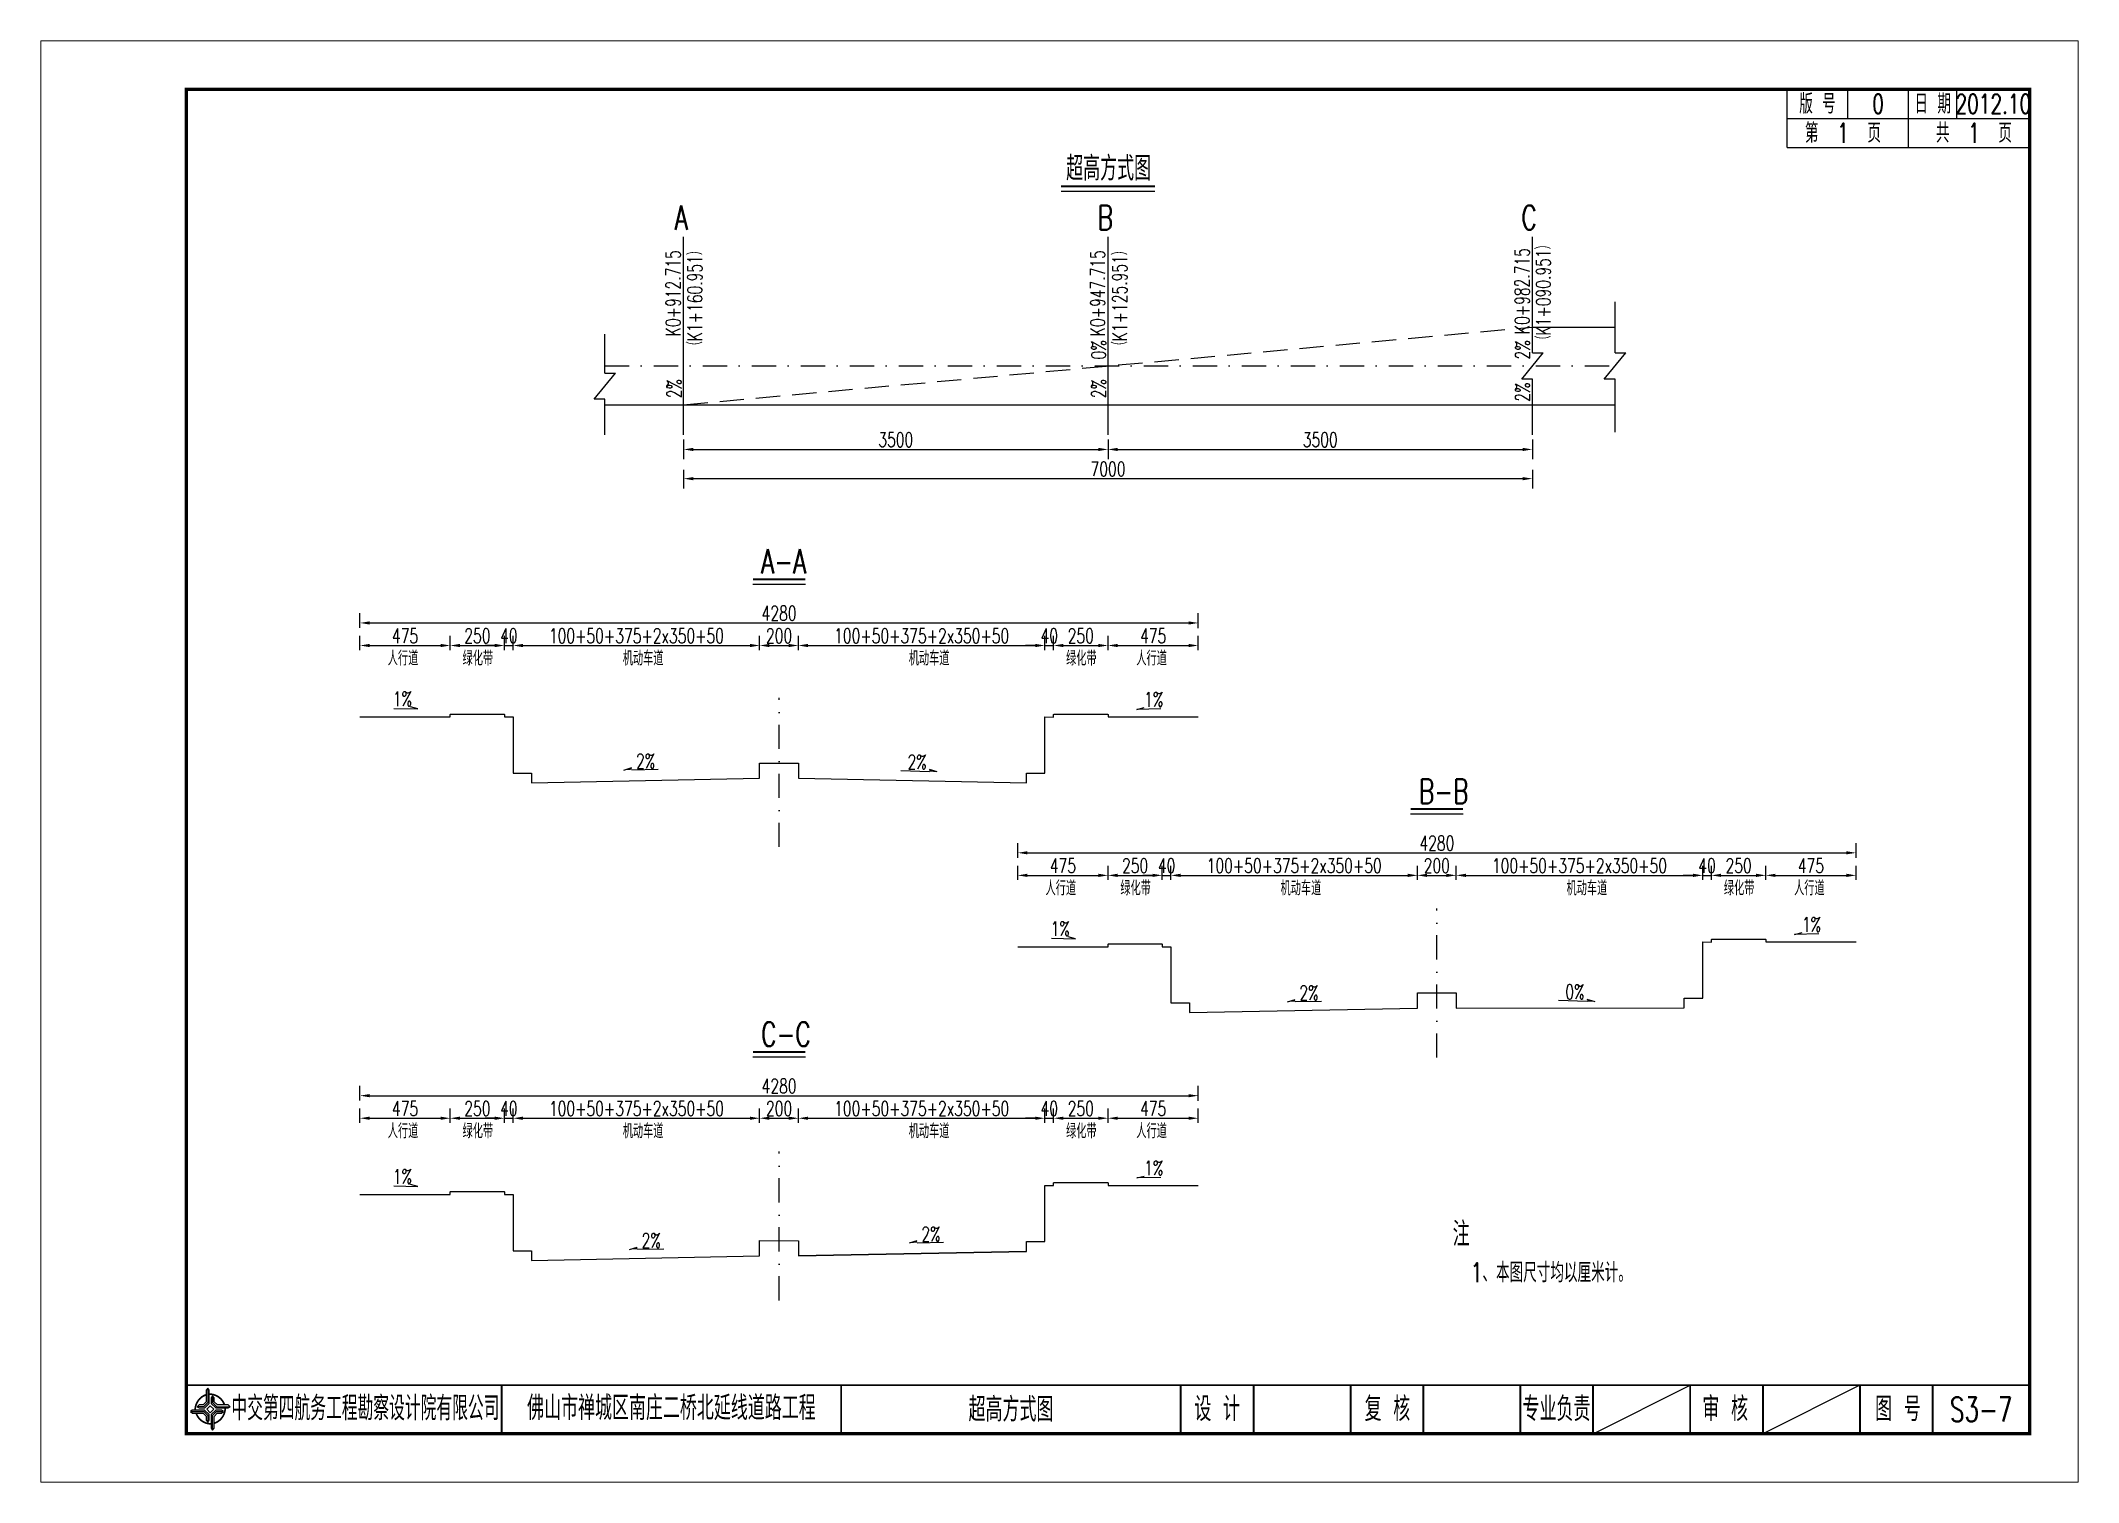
# Model space of a CAD drawing. Extents: x 112 to 532, y -693 to -396.
import ezdxf
from ezdxf.enums import TextEntityAlignment as Align

# ---------------------------------------------------------------- set-up
doc = ezdxf.new("R2010")
doc.units = 0
doc.header["$LTSCALE"] = 5
doc.header["$PDMODE"] = 32
doc.header["$PDSIZE"] = 0.3
doc.linetypes.add('DASHDOT', pattern=[1, 0.5, -0.25, 0, -0.25])
doc.linetypes.add('HIDDEN', pattern=[0.375, 0.25, -0.125])
doc.layers.get('0').update_dxf_attribs({"linetype": 'CONTINUOUS'})
doc.layers.get('Defpoints').update_dxf_attribs({"linetype": 'CONTINUOUS'})
for name, color, linetype in [('9', 7, 'CONTINUOUS'), ('YOLLOW', 2, 'CONTINUOUS'), ('中心线', 1, 'DASHDOT'), ('图框', 7, 'CONTINUOUS'), ('尺寸标注', 4, 'CONTINUOUS'), ('文字', 7, 'CONTINUOUS'), ('结构', 3, 'CONTINUOUS'), ('钢筋', 1, 'CONTINUOUS')]:
    doc.layers.add(name, color=color, linetype=linetype)
doc.layers.add('标注', color=4, linetype='CONTINUOUS', lineweight=15)
doc.styles.get("Standard").update_dxf_attribs({"font": 'simplex1.shx', "width": 0.7, "bigfont": 'hztxt.shx'})
doc.dimstyles.new('比例1：250', dxfattribs={"dimtxt": 3, "dimasz": 2, "dimexe": 2, "dimexo": 1, "dimgap": 0.5, "dimtad": 1, "dimlfac": 25, "dimzin": 13, "dimdsep": 46, "dimtxsty": 'Standard', "dimcen": -0.09, "dimclrd": 256, "dimclre": 256, "dimclrt": 7, "dimaunit": 1, "dimadec": 0, "dimazin": 0, "dimtfac": 0.0005, "dimtix": 1, "dimtmove": 2, "dimatfit": 3, "dimfxl": 0, "dimtolj": 1, "dimtzin": 13, "dimarcsym": 0})
doc.dimstyles.new('比例1：40', dxfattribs={"dimtxt": 3, "dimasz": 2, "dimexe": 2, "dimexo": 1, "dimgap": 0.5, "dimtad": 1, "dimlfac": 4, "dimzin": 12, "dimdsep": 46, "dimtxsty": 'Standard', "dimcen": -0.09, "dimclrd": 256, "dimclre": 256, "dimclrt": 7, "dimaunit": 1, "dimadec": 0, "dimazin": 3, "dimtfac": 0.0005, "dimtix": 1, "dimtmove": 2, "dimatfit": 0, "dimfxl": 0, "dimtolj": 1, "dimtzin": 13, "dimarcsym": 0})

# ---------------------------------------------------------------- blocks, each defined once
blk = doc.blocks.new('series')
at = {"width": 0.75}
for tag, height, p in [('页码', 4, (-35, -19)), ('图名', 5, (-220, -282)), ('图号', 5, (-20, -282))]:
    blk.add_attdef(tag, text='', height=height, dxfattribs=at).set_placement(p, align=Align.MIDDLE_CENTER)
blk = doc.blocks.new('tb')
at = {"lineweight": -3}
h = blk.add_hatch(color=256, dxfattribs=at)
h.paths.add_polyline_path([(-1.23, -0.13), (-3.78, -0.14), (-4.14, -0.41), (-1.4, -0.44), (-0.56, -1.24), (-0.54, -2.62), (-0.27, -2.2), (-0.26, -1.06)])
h.paths.add_polyline_path([(0.13, -1.08), (0.14, -3.86), (0.41, -4.26), (0.44, -1.24), (1.25, -0.43), (2.66, -0.43), (2.26, -0.16), (1.07, -0.15)])
h.paths.add_polyline_path([(1.08, 0.3), (3.62, 0.3), (4.02, 0.56), (1.25, 0.57), (0.43, 1.39), (0.43, 2.8), (0.16, 2.41), (0.15, 1.24)])
h.paths.add_polyline_path([(-0.28, 1.21), (-0.28, 3.99), (-0.56, 4.39), (-0.57, 1.41), (-1.38, 0.6), (-2.74, 0.56), (-2.33, 0.3), (-1.2, 0.29)])
for p, q in [((-0.56, 4.39), (-0.57, 1.41)), ((-1.38, 0.6), (-2.74, 0.56)), ((-0.57, 1.41), (-1.38, 0.6)), ((0.43, 2.8), (0.43, 1.39)), ((0.43, 1.39), (1.25, 0.57)), ((1.25, 0.57), (4.02, 0.56)), ((-4.14, -0.41), (-1.4, -0.44)), ((-1.4, -0.44), (-0.56, -1.24)), ((-0.56, -1.24), (-0.54, -2.62)), ((0.41, -4.26), (0.44, -1.24)), ((0.44, -1.24), (1.25, -0.43)), ((1.25, -0.43), (2.66, -0.43))]:
    blk.add_line(p, q, dxfattribs=at)
at = {"lineweight": -3, "flags": 128}
for points in [[(-0.9, 3.99), (-0.9, 1.58), (-1.53, 0.91), (-2.34, 0.91), (-2.74, 0.56), (-2.33, 0.3), (-1.2, 0.29), (-0.28, 1.21), (-0.28, 3.99), (-0.56, 4.39)], [(-0.04, 0.77), (0.68, 0.04), (-0.04, -0.69), (-0.77, 0.05)], [(3.62, 0.92), (1.43, 0.92), (0.77, 1.54), (0.77, 2.38), (0.43, 2.8), (0.16, 2.41), (0.15, 1.24), (1.08, 0.3), (3.62, 0.3), (4.02, 0.56)], [(-3.73, -0.76), (-1.54, -0.76), (-0.89, -1.39), (-0.89, -2.21), (-0.54, -2.62), (-0.27, -2.2), (-0.26, -1.06), (-1.23, -0.13), (-3.78, -0.14), (-4.14, -0.41)], [(0.75, -3.85), (0.75, -1.43), (1.4, -0.78), (2.26, -0.78), (2.66, -0.43), (2.26, -0.16), (1.07, -0.15), (0.13, -1.08), (0.14, -3.86), (0.41, -4.26)]]:
    blk.add_lwpolyline(points, close=True, dxfattribs=at)
at = {"lineweight": -3, "const_width": 0.35, "flags": 128}
for points in [[(-0.9, 3.02, 0.324167), (-3.16, -0.14)], [(2.88, 0.92, 0.324403), (-0.24, 3.15)], [(0.75, -2.86, 0.325418), (3.02, 0.26)], [(-2.98, -0.76, 0.322976), (0.14, -2.98)]]:
    blk.add_lwpolyline(points, format="xyb", dxfattribs=at)
blk = doc.blocks.new('*D5')
at = {"layer": 'Defpoints', "color": 0}
for p in [(196.21, -520.43), (177.6, -522.38), (196.21, -522.38)]:
    blk.add_point(p, dxfattribs=at)
at = {"layer": '尺寸标注', "lineweight": -2}
for p, q in [((177.6, -521.38), (177.6, -518.43)), ((179.6, -520.43), (194.21, -520.43)), ((196.21, -521.38), (196.21, -518.43))]:
    blk.add_line(p, q, dxfattribs=at)
at = {"layer": '尺寸标注'}
for points in [[(179.6, -520.09), (179.6, -520.76), (177.6, -520.43)], [(194.21, -520.09), (194.21, -520.76), (196.21, -520.43)]]:
    blk.add_solid(points, dxfattribs=at)
at = {"layer": '尺寸标注', "color": 7, "insert": (186.9, -518.43), "char_height": 3, "attachment_point": 5}
blk.add_mtext('\\A1;475', dxfattribs=at)
blk = doc.blocks.new('*D6')
at = {"layer": 'Defpoints', "color": 0}
for p in [(207.39, -520.43), (196.21, -522.38), (207.39, -522.38)]:
    blk.add_point(p, dxfattribs=at)
at = {"layer": '尺寸标注', "lineweight": -2}
for p, q in [((196.21, -521.38), (196.21, -518.43)), ((198.21, -520.43), (205.39, -520.43)), ((207.39, -521.38), (207.39, -518.43))]:
    blk.add_line(p, q, dxfattribs=at)
at = {"layer": '尺寸标注'}
for points in [[(198.21, -520.09), (198.21, -520.76), (196.21, -520.43)], [(205.39, -520.09), (205.39, -520.76), (207.39, -520.43)]]:
    blk.add_solid(points, dxfattribs=at)
at = {"layer": '尺寸标注', "color": 7, "insert": (201.8, -518.43), "char_height": 3, "attachment_point": 5}
blk.add_mtext('\\A1;250', dxfattribs=at)
blk = doc.blocks.new('*D7')
at = {"layer": 'Defpoints', "color": 0}
for p in [(209.19, -520.43), (207.39, -522.38), (209.19, -522.38)]:
    blk.add_point(p, dxfattribs=at)
at = {"layer": '尺寸标注', "lineweight": -2}
for p, q in [((205.39, -520.43), (203.39, -520.43)), ((207.39, -521.38), (207.39, -518.43)), ((207.39, -520.43), (209.19, -520.43)), ((209.19, -521.38), (209.19, -518.43)), ((211.19, -520.43), (213.19, -520.43))]:
    blk.add_line(p, q, dxfattribs=at)
at = {"layer": '尺寸标注'}
for points in [[(205.39, -520.09), (205.39, -520.76), (207.39, -520.43)], [(211.19, -520.09), (211.19, -520.76), (209.19, -520.43)]]:
    blk.add_solid(points, dxfattribs=at)
at = {"layer": '尺寸标注', "color": 7, "insert": (208.29, -518.43), "char_height": 3, "attachment_point": 5}
blk.add_mtext('\\A1;40', dxfattribs=at)
blk = doc.blocks.new('*D8')
at = {"layer": 'Defpoints', "color": 0}
for p in [(259.99, -520.43), (209.19, -522.38), (259.99, -522.38)]:
    blk.add_point(p, dxfattribs=at)
at = {"layer": '尺寸标注', "lineweight": -2}
for p, q in [((209.19, -521.38), (209.19, -518.43)), ((211.19, -520.43), (257.99, -520.43)), ((259.99, -521.38), (259.99, -518.43))]:
    blk.add_line(p, q, dxfattribs=at)
at = {"layer": '尺寸标注'}
for points in [[(211.19, -520.09), (211.19, -520.76), (209.19, -520.43)], [(257.99, -520.09), (257.99, -520.76), (259.99, -520.43)]]:
    blk.add_solid(points, dxfattribs=at)
at = {"layer": '尺寸标注', "color": 7, "insert": (234.59, -518.43), "char_height": 3, "attachment_point": 5}
blk.add_mtext('\\A1;100+50+375+2x350+50', dxfattribs=at)
blk = doc.blocks.new('*D9')
at = {"layer": 'Defpoints', "color": 0}
for p in [(318.79, -520.43), (267.98, -522.38), (318.79, -522.38)]:
    blk.add_point(p, dxfattribs=at)
at = {"layer": '尺寸标注', "lineweight": -2}
for p, q in [((267.98, -521.38), (267.98, -518.43)), ((269.98, -520.43), (316.79, -520.43)), ((318.79, -521.38), (318.79, -518.43))]:
    blk.add_line(p, q, dxfattribs=at)
at = {"layer": '尺寸标注'}
for points in [[(269.98, -520.09), (269.98, -520.76), (267.98, -520.43)], [(316.79, -520.09), (316.79, -520.76), (318.79, -520.43)]]:
    blk.add_solid(points, dxfattribs=at)
at = {"layer": '尺寸标注', "color": 7, "insert": (293.39, -518.43), "char_height": 3, "attachment_point": 5}
blk.add_mtext('\\A1;100+50+375+2x350+50', dxfattribs=at)
blk = doc.blocks.new('*D10')
at = {"layer": 'Defpoints', "color": 0}
for p in [(320.59, -520.43), (318.79, -522.38), (320.59, -522.38)]:
    blk.add_point(p, dxfattribs=at)
at = {"layer": '尺寸标注', "lineweight": -2}
for p, q in [((316.79, -520.43), (314.79, -520.43)), ((318.79, -521.38), (318.79, -518.43)), ((318.79, -520.43), (320.59, -520.43)), ((320.59, -521.38), (320.59, -518.43)), ((322.59, -520.43), (324.59, -520.43))]:
    blk.add_line(p, q, dxfattribs=at)
at = {"layer": '尺寸标注'}
for points in [[(316.79, -520.09), (316.79, -520.76), (318.79, -520.43)], [(322.59, -520.09), (322.59, -520.76), (320.59, -520.43)]]:
    blk.add_solid(points, dxfattribs=at)
at = {"layer": '尺寸标注', "color": 7, "insert": (319.69, -518.43), "char_height": 3, "attachment_point": 5}
blk.add_mtext('\\A1;40', dxfattribs=at)
blk = doc.blocks.new('*D11')
at = {"layer": 'Defpoints', "color": 0}
for p in [(331.8, -520.43), (320.59, -522.38), (331.8, -522.38)]:
    blk.add_point(p, dxfattribs=at)
at = {"layer": '尺寸标注', "lineweight": -2}
for p, q in [((320.59, -521.38), (320.59, -518.43)), ((322.59, -520.43), (329.8, -520.43)), ((331.8, -521.38), (331.8, -518.43))]:
    blk.add_line(p, q, dxfattribs=at)
at = {"layer": '尺寸标注'}
for points in [[(322.59, -520.09), (322.59, -520.76), (320.59, -520.43)], [(329.8, -520.09), (329.8, -520.76), (331.8, -520.43)]]:
    blk.add_solid(points, dxfattribs=at)
at = {"layer": '尺寸标注', "color": 7, "insert": (326.2, -518.43), "char_height": 3, "attachment_point": 5}
blk.add_mtext('\\A1;250', dxfattribs=at)
blk = doc.blocks.new('*D12')
at = {"layer": 'Defpoints', "color": 0}
for p in [(350.4, -520.43), (331.8, -522.38), (350.4, -522.38)]:
    blk.add_point(p, dxfattribs=at)
at = {"layer": '尺寸标注', "lineweight": -2}
for p, q in [((331.8, -521.38), (331.8, -518.43)), ((333.8, -520.43), (348.4, -520.43)), ((350.4, -521.38), (350.4, -518.43))]:
    blk.add_line(p, q, dxfattribs=at)
at = {"layer": '尺寸标注'}
for points in [[(333.8, -520.09), (333.8, -520.76), (331.8, -520.43)], [(348.4, -520.09), (348.4, -520.76), (350.4, -520.43)]]:
    blk.add_solid(points, dxfattribs=at)
at = {"layer": '尺寸标注', "color": 7, "insert": (341.1, -518.43), "char_height": 3, "attachment_point": 5}
blk.add_mtext('\\A1;475', dxfattribs=at)
blk = doc.blocks.new('*D13')
at = {"layer": 'Defpoints', "color": 0}
for p in [(267.98, -520.43), (259.99, -522.38), (267.98, -522.38)]:
    blk.add_point(p, dxfattribs=at)
at = {"layer": '尺寸标注', "lineweight": -2}
for p, q in [((259.99, -521.38), (259.99, -518.43)), ((261.99, -520.43), (265.98, -520.43)), ((267.98, -521.38), (267.98, -518.43))]:
    blk.add_line(p, q, dxfattribs=at)
at = {"layer": '尺寸标注'}
for points in [[(261.99, -520.09), (261.99, -520.76), (259.99, -520.43)], [(265.98, -520.09), (265.98, -520.76), (267.98, -520.43)]]:
    blk.add_solid(points, dxfattribs=at)
at = {"layer": '尺寸标注', "color": 7, "insert": (263.99, -518.43), "char_height": 3, "attachment_point": 5}
blk.add_mtext('\\A1;200', dxfattribs=at)
blk = doc.blocks.new('*D14')
at = {"layer": 'Defpoints', "color": 0}
for p in [(350.4, -515.78), (177.6, -517.8), (350.4, -517.82)]:
    blk.add_point(p, dxfattribs=at)
at = {"layer": '尺寸标注', "lineweight": -2}
for p, q in [((177.6, -516.8), (177.6, -513.78)), ((179.6, -515.78), (348.4, -515.78)), ((350.4, -516.82), (350.4, -513.78))]:
    blk.add_line(p, q, dxfattribs=at)
at = {"layer": '尺寸标注'}
for points in [[(179.6, -515.45), (179.6, -516.11), (177.6, -515.78)], [(348.4, -515.45), (348.4, -516.11), (350.4, -515.78)]]:
    blk.add_solid(points, dxfattribs=at)
at = {"layer": '尺寸标注', "color": 7, "insert": (264, -513.78), "char_height": 3, "attachment_point": 5}
blk.add_mtext('\\A1;4280', dxfattribs=at)
blk = doc.blocks.new('*D15')
at = {"layer": 'Defpoints', "color": 0}
for p in [(313.19, -569.74), (331.8, -567.79), (331.8, -569.74)]:
    blk.add_point(p, dxfattribs=at)
at = {"layer": '尺寸标注', "lineweight": -2}
for p, q in [((313.19, -568.74), (313.19, -565.79)), ((331.8, -568.74), (331.8, -565.79)), ((315.19, -567.79), (329.8, -567.79))]:
    blk.add_line(p, q, dxfattribs=at)
at = {"layer": '尺寸标注'}
for points in [[(315.19, -567.45), (315.19, -568.12), (313.19, -567.79)], [(329.8, -567.45), (329.8, -568.12), (331.8, -567.79)]]:
    blk.add_solid(points, dxfattribs=at)
at = {"layer": '尺寸标注', "color": 7, "insert": (322.5, -565.79), "char_height": 3, "attachment_point": 5}
blk.add_mtext('\\A1;475', dxfattribs=at)
blk = doc.blocks.new('*D16')
at = {"layer": 'Defpoints', "color": 0}
for p in [(331.8, -569.74), (342.98, -567.79), (342.98, -569.74)]:
    blk.add_point(p, dxfattribs=at)
at = {"layer": '尺寸标注', "lineweight": -2}
for p, q in [((331.8, -568.74), (331.8, -565.79)), ((342.98, -568.74), (342.98, -565.79)), ((333.8, -567.79), (340.98, -567.79))]:
    blk.add_line(p, q, dxfattribs=at)
at = {"layer": '尺寸标注'}
for points in [[(333.8, -567.45), (333.8, -568.12), (331.8, -567.79)], [(340.98, -567.45), (340.98, -568.12), (342.98, -567.79)]]:
    blk.add_solid(points, dxfattribs=at)
at = {"layer": '尺寸标注', "color": 7, "insert": (337.39, -565.79), "char_height": 3, "attachment_point": 5}
blk.add_mtext('\\A1;250', dxfattribs=at)
blk = doc.blocks.new('*D17')
at = {"layer": 'Defpoints', "color": 0}
for p in [(342.98, -569.74), (344.78, -567.79), (344.78, -569.74)]:
    blk.add_point(p, dxfattribs=at)
at = {"layer": '尺寸标注', "lineweight": -2}
for p, q in [((342.98, -568.74), (342.98, -565.79)), ((344.78, -568.74), (344.78, -565.79)), ((340.98, -567.79), (338.98, -567.79)), ((342.98, -567.79), (344.78, -567.79)), ((346.78, -567.79), (348.78, -567.79))]:
    blk.add_line(p, q, dxfattribs=at)
at = {"layer": '尺寸标注'}
for points in [[(340.98, -567.45), (340.98, -568.12), (342.98, -567.79)], [(346.78, -567.45), (346.78, -568.12), (344.78, -567.79)]]:
    blk.add_solid(points, dxfattribs=at)
at = {"layer": '尺寸标注', "color": 7, "insert": (343.88, -565.79), "char_height": 3, "attachment_point": 5}
blk.add_mtext('\\A1;40', dxfattribs=at)
blk = doc.blocks.new('*D18')
at = {"layer": 'Defpoints', "color": 0}
for p in [(344.78, -569.74), (395.58, -567.79), (395.58, -569.74)]:
    blk.add_point(p, dxfattribs=at)
at = {"layer": '尺寸标注', "lineweight": -2}
for p, q in [((344.78, -568.74), (344.78, -565.79)), ((395.58, -568.74), (395.58, -565.79)), ((346.78, -567.79), (393.58, -567.79))]:
    blk.add_line(p, q, dxfattribs=at)
at = {"layer": '尺寸标注'}
for points in [[(346.78, -567.45), (346.78, -568.12), (344.78, -567.79)], [(393.58, -567.45), (393.58, -568.12), (395.58, -567.79)]]:
    blk.add_solid(points, dxfattribs=at)
at = {"layer": '尺寸标注', "color": 7, "insert": (370.18, -565.79), "char_height": 3, "attachment_point": 5}
blk.add_mtext('\\A1;100+50+375+2x350+50', dxfattribs=at)
blk = doc.blocks.new('*D19')
at = {"layer": 'Defpoints', "color": 0}
for p in [(403.57, -569.74), (454.38, -567.79), (454.38, -569.74)]:
    blk.add_point(p, dxfattribs=at)
at = {"layer": '尺寸标注', "lineweight": -2}
for p, q in [((403.57, -568.74), (403.57, -565.79)), ((454.38, -568.74), (454.38, -565.79)), ((405.57, -567.79), (452.38, -567.79))]:
    blk.add_line(p, q, dxfattribs=at)
at = {"layer": '尺寸标注'}
for points in [[(405.57, -567.45), (405.57, -568.12), (403.57, -567.79)], [(452.38, -567.45), (452.38, -568.12), (454.38, -567.79)]]:
    blk.add_solid(points, dxfattribs=at)
at = {"layer": '尺寸标注', "color": 7, "insert": (428.98, -565.79), "char_height": 3, "attachment_point": 5}
blk.add_mtext('\\A1;100+50+375+2x350+50', dxfattribs=at)
blk = doc.blocks.new('*D20')
at = {"layer": 'Defpoints', "color": 0}
for p in [(454.38, -569.74), (456.18, -567.79), (456.18, -569.74)]:
    blk.add_point(p, dxfattribs=at)
at = {"layer": '尺寸标注', "lineweight": -2}
for p, q in [((454.38, -568.74), (454.38, -565.79)), ((456.18, -568.74), (456.18, -565.79)), ((452.38, -567.79), (450.38, -567.79)), ((454.38, -567.79), (456.18, -567.79)), ((458.18, -567.79), (460.18, -567.79))]:
    blk.add_line(p, q, dxfattribs=at)
at = {"layer": '尺寸标注'}
for points in [[(452.38, -567.45), (452.38, -568.12), (454.38, -567.79)], [(458.18, -567.45), (458.18, -568.12), (456.18, -567.79)]]:
    blk.add_solid(points, dxfattribs=at)
at = {"layer": '尺寸标注', "color": 7, "insert": (455.28, -565.79), "char_height": 3, "attachment_point": 5}
blk.add_mtext('\\A1;40', dxfattribs=at)
blk = doc.blocks.new('*D21')
at = {"layer": 'Defpoints', "color": 0}
for p in [(456.18, -569.74), (467.39, -567.79), (467.39, -569.74)]:
    blk.add_point(p, dxfattribs=at)
at = {"layer": '尺寸标注', "lineweight": -2}
for p, q in [((456.18, -568.74), (456.18, -565.79)), ((467.39, -568.74), (467.39, -565.79)), ((458.18, -567.79), (465.39, -567.79))]:
    blk.add_line(p, q, dxfattribs=at)
at = {"layer": '尺寸标注'}
for points in [[(458.18, -567.45), (458.18, -568.12), (456.18, -567.79)], [(465.39, -567.45), (465.39, -568.12), (467.39, -567.79)]]:
    blk.add_solid(points, dxfattribs=at)
at = {"layer": '尺寸标注', "color": 7, "insert": (461.79, -565.79), "char_height": 3, "attachment_point": 5}
blk.add_mtext('\\A1;250', dxfattribs=at)
blk = doc.blocks.new('*D22')
at = {"layer": 'Defpoints', "color": 0}
for p in [(467.39, -569.74), (485.99, -567.79), (485.99, -569.74)]:
    blk.add_point(p, dxfattribs=at)
at = {"layer": '尺寸标注', "lineweight": -2}
for p, q in [((467.39, -568.74), (467.39, -565.79)), ((485.99, -568.74), (485.99, -565.79)), ((469.39, -567.79), (483.99, -567.79))]:
    blk.add_line(p, q, dxfattribs=at)
at = {"layer": '尺寸标注'}
for points in [[(469.39, -567.45), (469.39, -568.12), (467.39, -567.79)], [(483.99, -567.45), (483.99, -568.12), (485.99, -567.79)]]:
    blk.add_solid(points, dxfattribs=at)
at = {"layer": '尺寸标注', "color": 7, "insert": (476.69, -565.79), "char_height": 3, "attachment_point": 5}
blk.add_mtext('\\A1;475', dxfattribs=at)
blk = doc.blocks.new('*D23')
at = {"layer": 'Defpoints', "color": 0}
for p in [(395.58, -569.74), (403.57, -567.79), (403.57, -569.74)]:
    blk.add_point(p, dxfattribs=at)
at = {"layer": '尺寸标注', "lineweight": -2}
for p, q in [((395.58, -568.74), (395.58, -565.79)), ((403.57, -568.74), (403.57, -565.79)), ((397.58, -567.79), (401.57, -567.79))]:
    blk.add_line(p, q, dxfattribs=at)
at = {"layer": '尺寸标注'}
for points in [[(397.58, -567.45), (397.58, -568.12), (395.58, -567.79)], [(401.57, -567.45), (401.57, -568.12), (403.57, -567.79)]]:
    blk.add_solid(points, dxfattribs=at)
at = {"layer": '尺寸标注', "color": 7, "insert": (399.58, -565.79), "char_height": 3, "attachment_point": 5}
blk.add_mtext('\\A1;200', dxfattribs=at)
blk = doc.blocks.new('*D24')
at = {"layer": 'Defpoints', "color": 0}
for p in [(313.19, -565.16), (485.99, -563.14), (485.99, -565.18)]:
    blk.add_point(p, dxfattribs=at)
at = {"layer": '尺寸标注', "lineweight": -2}
for p, q in [((313.19, -564.16), (313.19, -561.14)), ((485.99, -564.18), (485.99, -561.14)), ((315.19, -563.14), (483.99, -563.14))]:
    blk.add_line(p, q, dxfattribs=at)
at = {"layer": '尺寸标注'}
for points in [[(315.19, -562.81), (315.19, -563.47), (313.19, -563.14)], [(483.99, -562.81), (483.99, -563.47), (485.99, -563.14)]]:
    blk.add_solid(points, dxfattribs=at)
at = {"layer": '尺寸标注', "color": 7, "insert": (399.59, -561.14), "char_height": 3, "attachment_point": 5}
blk.add_mtext('\\A1;4280', dxfattribs=at)
blk = doc.blocks.new('*D25')
at = {"layer": 'Defpoints', "color": 0}
for p in [(177.6, -619.79), (196.21, -617.83), (196.21, -619.79)]:
    blk.add_point(p, dxfattribs=at)
at = {"layer": '尺寸标注', "lineweight": -2}
for p, q in [((177.6, -618.79), (177.6, -615.83)), ((196.21, -618.79), (196.21, -615.83)), ((179.6, -617.83), (194.21, -617.83))]:
    blk.add_line(p, q, dxfattribs=at)
at = {"layer": '尺寸标注'}
for points in [[(179.6, -617.5), (179.6, -618.16), (177.6, -617.83)], [(194.21, -617.5), (194.21, -618.16), (196.21, -617.83)]]:
    blk.add_solid(points, dxfattribs=at)
at = {"layer": '尺寸标注', "color": 7, "insert": (186.9, -615.83), "char_height": 3, "attachment_point": 5}
blk.add_mtext('\\A1;475', dxfattribs=at)
blk = doc.blocks.new('*D26')
at = {"layer": 'Defpoints', "color": 0}
for p in [(196.21, -619.79), (207.39, -617.83), (207.39, -619.79)]:
    blk.add_point(p, dxfattribs=at)
at = {"layer": '尺寸标注', "lineweight": -2}
for p, q in [((196.21, -618.79), (196.21, -615.83)), ((207.39, -618.79), (207.39, -615.83)), ((198.21, -617.83), (205.39, -617.83))]:
    blk.add_line(p, q, dxfattribs=at)
at = {"layer": '尺寸标注'}
for points in [[(198.21, -617.5), (198.21, -618.16), (196.21, -617.83)], [(205.39, -617.5), (205.39, -618.16), (207.39, -617.83)]]:
    blk.add_solid(points, dxfattribs=at)
at = {"layer": '尺寸标注', "color": 7, "insert": (201.8, -615.83), "char_height": 3, "attachment_point": 5}
blk.add_mtext('\\A1;250', dxfattribs=at)
blk = doc.blocks.new('*D27')
at = {"layer": 'Defpoints', "color": 0}
for p in [(207.39, -619.79), (209.19, -617.83), (209.19, -619.79)]:
    blk.add_point(p, dxfattribs=at)
at = {"layer": '尺寸标注', "lineweight": -2}
for p, q in [((207.39, -618.79), (207.39, -615.83)), ((209.19, -618.79), (209.19, -615.83)), ((205.39, -617.83), (203.39, -617.83)), ((207.39, -617.83), (209.19, -617.83)), ((211.19, -617.83), (213.19, -617.83))]:
    blk.add_line(p, q, dxfattribs=at)
at = {"layer": '尺寸标注'}
for points in [[(205.39, -617.5), (205.39, -618.16), (207.39, -617.83)], [(211.19, -617.5), (211.19, -618.16), (209.19, -617.83)]]:
    blk.add_solid(points, dxfattribs=at)
at = {"layer": '尺寸标注', "color": 7, "insert": (208.29, -615.83), "char_height": 3, "attachment_point": 5}
blk.add_mtext('\\A1;40', dxfattribs=at)
blk = doc.blocks.new('*D28')
at = {"layer": 'Defpoints', "color": 0}
for p in [(209.19, -619.79), (259.99, -617.83), (259.99, -619.79)]:
    blk.add_point(p, dxfattribs=at)
at = {"layer": '尺寸标注', "lineweight": -2}
for p, q in [((209.19, -618.79), (209.19, -615.83)), ((259.99, -618.79), (259.99, -615.83)), ((211.19, -617.83), (257.99, -617.83))]:
    blk.add_line(p, q, dxfattribs=at)
at = {"layer": '尺寸标注'}
for points in [[(211.19, -617.5), (211.19, -618.16), (209.19, -617.83)], [(257.99, -617.5), (257.99, -618.16), (259.99, -617.83)]]:
    blk.add_solid(points, dxfattribs=at)
at = {"layer": '尺寸标注', "color": 7, "insert": (234.59, -615.83), "char_height": 3, "attachment_point": 5}
blk.add_mtext('\\A1;100+50+375+2x350+50', dxfattribs=at)
blk = doc.blocks.new('*D29')
at = {"layer": 'Defpoints', "color": 0}
for p in [(267.98, -619.79), (318.79, -617.83), (318.79, -619.79)]:
    blk.add_point(p, dxfattribs=at)
at = {"layer": '尺寸标注', "lineweight": -2}
for p, q in [((267.98, -618.79), (267.98, -615.83)), ((318.79, -618.79), (318.79, -615.83)), ((269.98, -617.83), (316.79, -617.83))]:
    blk.add_line(p, q, dxfattribs=at)
at = {"layer": '尺寸标注'}
for points in [[(269.98, -617.5), (269.98, -618.16), (267.98, -617.83)], [(316.79, -617.5), (316.79, -618.16), (318.79, -617.83)]]:
    blk.add_solid(points, dxfattribs=at)
at = {"layer": '尺寸标注', "color": 7, "insert": (293.39, -615.83), "char_height": 3, "attachment_point": 5}
blk.add_mtext('\\A1;100+50+375+2x350+50', dxfattribs=at)
blk = doc.blocks.new('*D30')
at = {"layer": 'Defpoints', "color": 0}
for p in [(318.79, -619.79), (320.59, -617.83), (320.59, -619.79)]:
    blk.add_point(p, dxfattribs=at)
at = {"layer": '尺寸标注', "lineweight": -2}
for p, q in [((318.79, -618.79), (318.79, -615.83)), ((320.59, -618.79), (320.59, -615.83)), ((316.79, -617.83), (314.79, -617.83)), ((318.79, -617.83), (320.59, -617.83)), ((322.59, -617.83), (324.59, -617.83))]:
    blk.add_line(p, q, dxfattribs=at)
at = {"layer": '尺寸标注'}
for points in [[(316.79, -617.5), (316.79, -618.16), (318.79, -617.83)], [(322.59, -617.5), (322.59, -618.16), (320.59, -617.83)]]:
    blk.add_solid(points, dxfattribs=at)
at = {"layer": '尺寸标注', "color": 7, "insert": (319.69, -615.83), "char_height": 3, "attachment_point": 5}
blk.add_mtext('\\A1;40', dxfattribs=at)
blk = doc.blocks.new('*D31')
at = {"layer": 'Defpoints', "color": 0}
for p in [(320.59, -619.79), (331.8, -617.83), (331.8, -619.79)]:
    blk.add_point(p, dxfattribs=at)
at = {"layer": '尺寸标注', "lineweight": -2}
for p, q in [((320.59, -618.79), (320.59, -615.83)), ((331.8, -618.79), (331.8, -615.83)), ((322.59, -617.83), (329.8, -617.83))]:
    blk.add_line(p, q, dxfattribs=at)
at = {"layer": '尺寸标注'}
for points in [[(322.59, -617.5), (322.59, -618.16), (320.59, -617.83)], [(329.8, -617.5), (329.8, -618.16), (331.8, -617.83)]]:
    blk.add_solid(points, dxfattribs=at)
at = {"layer": '尺寸标注', "color": 7, "insert": (326.2, -615.83), "char_height": 3, "attachment_point": 5}
blk.add_mtext('\\A1;250', dxfattribs=at)
blk = doc.blocks.new('*D32')
at = {"layer": 'Defpoints', "color": 0}
for p in [(331.8, -619.79), (350.4, -617.83), (350.4, -619.79)]:
    blk.add_point(p, dxfattribs=at)
at = {"layer": '尺寸标注', "lineweight": -2}
for p, q in [((331.8, -618.79), (331.8, -615.83)), ((350.4, -618.79), (350.4, -615.83)), ((333.8, -617.83), (348.4, -617.83))]:
    blk.add_line(p, q, dxfattribs=at)
at = {"layer": '尺寸标注'}
for points in [[(333.8, -617.5), (333.8, -618.16), (331.8, -617.83)], [(348.4, -617.5), (348.4, -618.16), (350.4, -617.83)]]:
    blk.add_solid(points, dxfattribs=at)
at = {"layer": '尺寸标注', "color": 7, "insert": (341.1, -615.83), "char_height": 3, "attachment_point": 5}
blk.add_mtext('\\A1;475', dxfattribs=at)
blk = doc.blocks.new('*D33')
at = {"layer": 'Defpoints', "color": 0}
for p in [(259.99, -619.79), (267.98, -617.83), (267.98, -619.79)]:
    blk.add_point(p, dxfattribs=at)
at = {"layer": '尺寸标注', "lineweight": -2}
for p, q in [((259.99, -618.79), (259.99, -615.83)), ((267.98, -618.79), (267.98, -615.83)), ((261.99, -617.83), (265.98, -617.83))]:
    blk.add_line(p, q, dxfattribs=at)
at = {"layer": '尺寸标注'}
for points in [[(261.99, -617.5), (261.99, -618.16), (259.99, -617.83)], [(265.98, -617.5), (265.98, -618.16), (267.98, -617.83)]]:
    blk.add_solid(points, dxfattribs=at)
at = {"layer": '尺寸标注', "color": 7, "insert": (263.99, -615.83), "char_height": 3, "attachment_point": 5}
blk.add_mtext('\\A1;200', dxfattribs=at)
blk = doc.blocks.new('*D34')
at = {"layer": 'Defpoints', "color": 0}
for p in [(350.4, -613.18), (177.6, -615.2), (350.4, -615.23)]:
    blk.add_point(p, dxfattribs=at)
at = {"layer": '尺寸标注', "lineweight": -2}
for p, q in [((177.6, -614.2), (177.6, -611.18)), ((179.6, -613.18), (348.4, -613.18)), ((350.4, -614.23), (350.4, -611.18))]:
    blk.add_line(p, q, dxfattribs=at)
at = {"layer": '尺寸标注'}
for points in [[(179.6, -612.85), (179.6, -613.51), (177.6, -613.18)], [(348.4, -612.85), (348.4, -613.51), (350.4, -613.18)]]:
    blk.add_solid(points, dxfattribs=at)
at = {"layer": '尺寸标注', "color": 7, "insert": (264, -611.18), "char_height": 3, "attachment_point": 5}
blk.add_mtext('\\A1;4280', dxfattribs=at)
blk = doc.blocks.new('*D35')
at = {"layer": 'Defpoints', "color": 0}
for p in [(244.3, -483.25), (419.3, -483.25), (419.3, -486.05)]:
    blk.add_point(p, dxfattribs=at)
at = {"layer": '标注', "lineweight": -2}
for p, q in [((244.3, -484.25), (244.3, -488.05)), ((246.3, -486.05), (417.3, -486.05)), ((419.3, -484.25), (419.3, -488.05))]:
    blk.add_line(p, q, dxfattribs=at)
at = {"layer": '标注'}
for points in [[(246.3, -485.72), (246.3, -486.38), (244.3, -486.05)], [(417.3, -485.72), (417.3, -486.38), (419.3, -486.05)]]:
    blk.add_solid(points, dxfattribs=at)
at = {"layer": '标注', "color": 7, "insert": (331.8, -484.05), "char_height": 3, "attachment_point": 5}
blk.add_mtext('\\A1;7000', dxfattribs=at)
blk = doc.blocks.new('*D36')
at = {"layer": 'Defpoints', "color": 0}
for p in [(244.3, -476.99), (331.8, -476.99), (331.8, -480.03)]:
    blk.add_point(p, dxfattribs=at)
at = {"layer": '标注', "lineweight": -2}
for p, q in [((244.3, -477.99), (244.3, -482.03)), ((331.8, -477.99), (331.8, -482.03)), ((246.3, -480.03), (329.8, -480.03))]:
    blk.add_line(p, q, dxfattribs=at)
at = {"layer": '标注'}
for points in [[(246.3, -479.7), (246.3, -480.36), (244.3, -480.03)], [(329.8, -479.7), (329.8, -480.36), (331.8, -480.03)]]:
    blk.add_solid(points, dxfattribs=at)
at = {"layer": '标注', "color": 7, "insert": (288.05, -478.03), "char_height": 3, "attachment_point": 5}
blk.add_mtext('\\A1;3500', dxfattribs=at)
blk = doc.blocks.new('*D37')
at = {"layer": 'Defpoints', "color": 0}
for p in [(331.8, -476.99), (419.3, -476.99), (419.3, -480.03)]:
    blk.add_point(p, dxfattribs=at)
at = {"layer": '标注', "lineweight": -2}
for p, q in [((331.8, -477.99), (331.8, -482.03)), ((419.3, -477.99), (419.3, -482.03)), ((333.8, -480.03), (417.3, -480.03))]:
    blk.add_line(p, q, dxfattribs=at)
at = {"layer": '标注'}
for points in [[(333.8, -479.7), (333.8, -480.36), (331.8, -480.03)], [(417.3, -479.7), (417.3, -480.36), (419.3, -480.03)]]:
    blk.add_solid(points, dxfattribs=at)
at = {"layer": '标注', "color": 7, "insert": (375.55, -478.03), "char_height": 3, "attachment_point": 5}
blk.add_mtext('\\A1;3500', dxfattribs=at)
blk = doc.blocks.new('123')
at = {"color": 7}
blk.add_lwpolyline([(531.8, -692.83), (531.8, -395.83), (111.8, -395.83), (111.8, -692.83)], close=True, dxfattribs=at)

msp = doc.modelspace()

# ---------------------------------------------------------------- linework, layer by layer
for p, q in [((322.11417, -426.80336), (341.48513, -426.80336)), ((258.59249, -507.77933), (269.40751, -507.77933)), ((394.18316, -555.14013), (404.99818, -555.14013)), ((258.59249, -605.18239), (269.40751, -605.18239))]:
    msp.add_line(p, q)
at = {"const_width": 0.4}
for points in [[(322.11417, -425.80336), (341.48513, -425.80336)], [(258.59249, -506.77933), (269.40751, -506.77933)], [(394.18316, -554.14013), (404.99818, -554.14013)], [(258.59249, -604.18239), (269.40751, -604.18239)]]:
    msp.add_lwpolyline(points, dxfattribs=at)
at = {"color": 7}
for points in [[(184.57159, -533.38018), (189.5368, -533.47949), (188.02101, -533.09028)], [(342.71595, -533.50262), (337.75074, -533.60192), (339.26653, -533.21272)], [(478.30662, -579.86362), (473.34141, -579.96293), (474.8572, -579.57372)], [(320.16226, -580.74098), (325.12747, -580.84029), (323.61168, -580.45108)], [(342.71595, -630.04227), (337.75074, -630.14157), (339.26653, -629.75237)], [(184.57159, -631.78324), (189.5368, -631.88255), (188.02101, -631.49334)]]:
    msp.add_lwpolyline(points, dxfattribs=at)
at = {"layer": 'Defpoints'}
for p, q in [((419.29901, -454.82384), (436.3086, -454.82384)), ((228.0827, -470.82384), (436.3086, -470.82384))]:
    msp.add_line(p, q, dxfattribs=at)
at = {"layer": 'YOLLOW', "linetype": 'HIDDEN', "ltscale": 4}
msp.add_line((244.29901, -470.82384), (419.29901, -454.82384), dxfattribs=at)
at = {"layer": 'YOLLOW', "linetype": 'DASHDOT', "ltscale": 2}
for p, q in [((263.98774, -561.93829), (263.98774, -531.24063)), ((399.57841, -605.34155), (399.57841, -574.64388)), ((263.98774, -655.38381), (263.98774, -624.68614))]:
    msp.add_line(p, q, dxfattribs=at)
at = {"layer": '中心线', "ltscale": 2}
msp.add_line((228.0827, -462.82384), (436.3086, -462.82384), dxfattribs=at)
at = {"layer": '图框'}
for p, q in [((471.79965, -417.82642), (471.79965, -405.82642)), ((484.29965, -411.82642), (484.29965, -405.82642)), ((496.79965, -411.82642), (496.79965, -405.82642)), ((506.79965, -411.82642), (506.79965, -405.82642)), ((471.79965, -411.82642), (521.79965, -411.82642)), ((496.79965, -417.82642), (496.79965, -411.82642)), ((471.79965, -417.82642), (521.79965, -417.82642)), ((431.79965, -682.82642), (451.79965, -672.82642)), ((486.79965, -672.82642), (466.79965, -682.82642))]:
    msp.add_line(p, q, dxfattribs=at)
for points, const_width in [([(521.79965, -405.82642), (141.79965, -405.82642), (141.79965, -682.82642), (521.79965, -682.82642), (521.79965, -405.82642)], 0.7), ([(141.79965, -672.82642), (521.79965, -672.82642)], 0.4), ([(206.79965, -672.82642), (206.79965, -682.82642)], 0.4), ([(276.79965, -682.82642), (276.79965, -672.82642)], 0.4), ([(346.79965, -682.82642), (346.79965, -672.82642)], 0.4), ([(361.79965, -682.82642), (361.79965, -672.82642)], 0.4), ([(381.79965, -682.82642), (381.79965, -672.82642)], 0.4), ([(396.79965, -682.82642), (396.79965, -672.82642)], 0.4), ([(416.79965, -682.82642), (416.79965, -672.82642)], 0.4), ([(416.79965, -682.82642), (416.79965, -672.82642)], 0.4), ([(431.79965, -682.82642), (431.79965, -672.82642)], 0.4), ([(451.79965, -682.82642), (451.79965, -672.82642)], 0.4), ([(466.79965, -682.82642), (466.79965, -672.82642)], 0.4), ([(486.79965, -682.82642), (486.79965, -672.82642)], 0.4), ([(501.79965, -682.82642), (501.79965, -672.82642)], 0.4)]:
    msp.add_lwpolyline(points, dxfattribs=dict(at, const_width=const_width))
at = {"layer": '文字', "ltscale": 10}
for p, q in [((232.01885, -546.08654, -0.05458), (233.61239, -545.59115, -0.05458)), ((233.61991, -546.03435, -0.05458), (239.07388, -545.93806, -0.05458)), ((296.59698, -546.48255), (295.00344, -545.98717)), ((294.99592, -546.43036), (289.08798, -546.23778)), ((368.76926, -593.82802, -0.05458), (370.3628, -593.33263, -0.05458)), ((370.37032, -593.77583, -0.05458), (375.82429, -593.67954, -0.05458)), ((430.58659, -593.79116), (424.67865, -593.59858)), ((432.18765, -593.84335), (430.59411, -593.34796)), ((233.17859, -644.87028, -0.05458), (234.77213, -644.37489, -0.05458)), ((234.77965, -644.81809, -0.05458), (240.23362, -644.7218, -0.05458)), ((290.84908, -643.53, -0.05458), (292.44262, -643.03462, -0.05458)), ((292.45014, -643.47781, -0.05458), (297.90411, -643.38152, -0.05458))]:
    msp.add_line(p, q, dxfattribs=at)
for points in [[(232.01885, -546.08654, -0.05458), (233.61239, -545.59115, -0.05458), (233.61991, -546.03435, -0.05458)], [(296.59698, -546.48255), (295.00344, -545.98717), (294.99592, -546.43036)], [(368.76926, -593.82802, -0.05458), (370.3628, -593.33263, -0.05458), (370.37032, -593.77583, -0.05458)], [(432.18765, -593.84335), (430.59411, -593.34796), (430.58659, -593.79116)], [(233.17859, -644.87028, -0.05458), (234.77213, -644.37489, -0.05458), (234.77965, -644.81809, -0.05458)], [(290.84908, -643.53, -0.05458), (292.44262, -643.03462, -0.05458), (292.45014, -643.47781, -0.05458)]]:
    msp.add_solid(points, dxfattribs=at)
at = {"layer": '结构'}
for p, q in [((244.29901, -476.98797), (244.29901, -436.2145)), ((331.79965, -476.98797), (331.79965, -436.2145)), ((419.29901, -460.12339), (419.29901, -436.2145)), ((436.3086, -460.12339), (436.3086, -449.58231)), ((228.0827, -464.29185), (228.0827, -456.26858)), ((417.08462, -465.52429), (421.5134, -460.12339)), ((419.29901, -460.12339), (421.5134, -460.12339)), ((434.09422, -465.52429), (438.52299, -460.12339)), ((436.3086, -460.12339), (438.52299, -460.12339)), ((225.86831, -469.69275), (230.29708, -464.29185)), ((228.0827, -464.29185), (230.29708, -464.29185)), ((419.29901, -465.52429), (417.08462, -465.52429)), ((419.29901, -476.98797), (419.29901, -465.52429)), ((436.3086, -465.52429), (434.09422, -465.52429)), ((436.3086, -476.48909), (436.3086, -465.52429)), ((228.0827, -469.69275), (225.86831, -469.69275)), ((228.0827, -476.98797), (228.0827, -469.69275))]:
    msp.add_line(p, q, dxfattribs=at)
at = {"layer": '钢筋'}
for points in [[(177.60035, -535.13992), (196.20898, -535.13992), (196.20898, -534.61992), (196.28898, -534.53992), (207.31172, -534.53992), (207.39172, -534.61992), (207.39172, -535.13992), (209.19172, -535.13992), (209.19172, -546.71624), (212.99172, -546.71624), (212.99172, -548.71583), (259.99172, -547.78428), (259.99172, -544.64403), (267.98376, -544.66226), (267.9838, -547.78413), (314.99172, -548.71583), (314.99172, -546.71624), (318.79172, -546.71624), (318.79172, -535.13992), (320.59172, -535.17992), (320.59172, -534.61992), (320.67172, -534.53992), (331.71965, -534.53992), (331.79965, -534.61992), (331.79965, -535.13992), (350.39965, -535.13992)], [(313.19102, -582.50072), (331.79965, -582.50072), (331.79965, -581.98072), (331.87965, -581.90072), (342.90239, -581.90072), (342.98239, -581.98072), (342.98239, -582.50072), (344.78239, -582.50072), (344.78239, -594.07704), (348.58239, -594.07704), (348.58239, -596.07663), (395.58239, -595.14508), (395.58239, -592.00483), (403.57443, -592.02306), (403.57447, -595.14492), (450.58239, -595.07683), (450.58239, -593.07724), (454.38239, -593.07724), (454.38239, -581.50092), (456.18239, -581.54092), (456.18239, -580.98092), (456.26239, -580.90092), (467.31032, -580.90092), (467.39032, -580.98092), (467.39032, -581.50092), (485.99032, -581.50092)], [(177.60035, -633.54297), (196.20898, -633.54297), (196.20898, -633.02297), (196.28898, -632.94297), (207.31172, -632.94297), (207.39172, -633.02297), (207.39172, -633.54297), (209.19172, -633.54297), (209.19172, -645.1193), (212.99172, -645.1193), (212.99172, -647.11889), (259.99172, -646.18734), (259.99172, -643.04709), (267.98376, -643.06532), (267.9838, -646.18718)], [(314.99172, -645.25548), (267.9838, -646.18718), (314.99172, -645.25548), (314.99172, -643.25589), (318.79172, -643.25589), (318.79172, -631.67957), (320.59172, -631.71957), (320.59172, -631.15957), (320.67172, -631.07957), (331.71965, -631.07957), (331.79965, -631.15957), (331.79965, -631.67957), (350.39965, -631.67957)]]:
    msp.add_lwpolyline(points, dxfattribs=at)

# ---------------------------------------------------------------- block references
at = {"layer": '图框'}
ref = msp.add_blockref('series', (531.79965, -395.82642), dxfattribs=at)
ref.add_attrib('页码', '第  1  页     共  1  页', dxfattribs={"layer": '0', "height": 4, "width": 0.7}).set_placement((496.79965, -414.82642), align=Align.MIDDLE_CENTER)
ref.add_attrib('图名', '超高方式图', dxfattribs={"layer": '0', "height": 5, "width": 0.7}).set_placement((311.79965, -677.82642), align=Align.MIDDLE_CENTER)
ref.add_attrib('图号', 'S3-7', dxfattribs={"layer": '0', "height": 5, "width": 0.7}).set_placement((511.79965, -677.82642), align=Align.MIDDLE_CENTER)
at = {"layer": '图框', "lineweight": -3}
msp.add_blockref('tb', (146.79538, -677.82108), dxfattribs=at)
at = {"layer": '标注'}
msp.add_blockref('123', (0, 0), dxfattribs=at)

# ---------------------------------------------------------------- texts
at = {"color": 7, "width": 0.7}
msp.add_text('注', height=5, dxfattribs=at).set_placement((402.8486, -644.18564))
at = {"layer": '9', "linetype": 'Continuous', "width": 0.7}
for s, height, rotation, p in [('A', 5, 359.9543738, (245.16987, -434.76501)), ('B', 5, 359.9543738, (332.81902, -434.76501)), ('C', 5, 359.9543738, (420.16987, -434.76501)), ('K0+912.715', 3, 89.9543738, (243.67578, -438.96987)), ('（K1+160.951）', 3, 89.9543738, (248.14192, -437.89561)), ('K0+947.715', 3, 89.9543738, (331.17642, -438.96987)), ('（K1+125.951）', 3, 89.9543738, (335.72847, -437.89561)), ('K0+982.715', 3, 89.9543738, (418.67578, -438.53783)), ('（K1+090.951）', 3, 89.9543738, (423.03866, -436.70542)), ('0%%%', 3, 89.9543738, (331.38568, -457.52895)), ('2%%%', 3, 89.9543738, (418.77036, -457.52895)), ('2%', 3, 89.9543738, (243.88504, -465.52895)), ('2%', 3, 89.9543738, (331.38568, -465.52895)), ('2%', 3, 89.9543738, (418.77036, -466.23651))]:
    msp.add_text(s, height=height, rotation=rotation, dxfattribs=at).set_placement(p, align=Align.RIGHT)
at = {"layer": '图框'}
for s, height, width, p in [('版 号', 4, 0.7, (478.04965, -408.82642)), ('0', 4, 0.7, (490.54965, -408.82642)), ('日 期', 4, 0.7, (501.79965, -408.82642)), ('2012.10', 4, 0.7, (514.29965, -408.82642)), ('中交第四航务工程勘察设计院有限公司', 5, 0.65, (178.73049, -677.57798)), ('佛山市禅城区南庄二桥北延线道路工程', 5, 0.7, (241.79965, -677.51172)), ('设 计', 5, 0.7, (354.30042, -677.73183)), ('复 核', 5, 0.7, (389.39523, -677.73183)), ('专业负责', 5, 0.7, (424.24598, -677.73183)), ('审 核', 5, 0.7, (459.01978, -677.73183)), ('图 号', 5, 0.7, (494.63895, -677.73183))]:
    msp.add_text(s, height=height, dxfattribs=dict(at, width=width)).set_placement(p, align=Align.MIDDLE_CENTER)
at = {"layer": '尺寸标注', "color": 7, "linetype": 'Continuous', "width": 0.7}
msp.add_text('1、本图尺寸均以厘米计。', height=4, dxfattribs=at).set_placement((406.58192, -651.61969))
at = {"layer": '文字', "width": 0.7}
for s, height, p in [('超高方式图', 5, (323.17328, -424.6283)), ('A-A', 5, (260.31328, -505.60427)), ('1%', 3, (184.38148, -532.90944)), ('1%', 3, (339.23857, -533.03187)), ('2%', 3, (234.50649, -545.7506)), ('2%', 3, (290.47186, -545.93916)), ('B-B', 5, (395.90395, -552.96507)), ('1%', 3, (319.97215, -580.27024)), ('1%', 3, (474.82924, -579.39288)), ('2%', 3, (371.2569, -593.49208)), ('0%%%', 3, (426.06253, -593.29996)), ('C-C', 5, (260.31328, -603.00733)), ('1%', 3, (184.38148, -631.3125)), ('1%', 3, (339.23857, -629.57152)), ('2%', 3, (235.66623, -644.53434)), ('2%', 3, (293.33672, -643.19406))]:
    msp.add_text(s, height=height, dxfattribs=at).set_placement(p)
for s, p in [('人行道', (186.48541, -524.55701)), ('绿化带', (201.90725, -524.55701)), ('机动车道', (235.97045, -524.55701)), ('机动车道', (294.9212, -524.55701)), ('绿化带', (326.30695, -524.55701)), ('人行道', (340.78814, -524.55701)), ('人行道', (322.07608, -571.91781)), ('绿化带', (337.49792, -571.91781)), ('机动车道', (371.56112, -571.91781)), ('机动车道', (430.51187, -571.91781)), ('绿化带', (461.89762, -571.91781)), ('人行道', (476.37881, -571.91781)), ('人行道', (186.48541, -621.96007)), ('绿化带', (201.90725, -621.96007)), ('机动车道', (235.97045, -621.96007)), ('机动车道', (294.9212, -621.96007)), ('绿化带', (326.30695, -621.96007)), ('人行道', (340.78814, -621.96007))]:
    msp.add_text(s, height=3, dxfattribs=at).set_placement(p, align=Align.CENTER)

# ---------------------------------------------------------------- dimensions: what is measured, and where the dimension line sits
at = {"layer": '尺寸标注'}
for base, p1, p2, text, picture, middle in [((350.39965, -515.7785), (177.60035, -517.79891), (350.39965, -517.82302), '4280', '*D14', (264, -513.7785)), ((196.20898, -520.42561), (177.60035, -522.38315), (196.20898, -522.38315), '475', '*D5', (186.90467, -518.42561)), ((207.39172, -520.42561), (196.20898, -522.38315), (207.39172, -522.38315), '250', '*D6', (201.80035, -518.42561)), ((209.19172, -520.42561), (207.39172, -522.38315), (209.19172, -522.38315), '40', '*D7', (208.29172, -518.42561)), ((259.99172, -520.42561), (209.19172, -522.38315), (259.99172, -522.38315), '100+50+375+2x350+50', '*D8', (234.59172, -518.42561)), ((267.98376, -520.42561), (259.99172, -522.38315), (267.98376, -522.38315), '200', '*D13', (263.98774, -518.42561)), ((318.79172, -520.42561), (267.98376, -522.38315), (318.79172, -522.38315), '100+50+375+2x350+50', '*D9', (293.38774, -518.42561)), ((320.59172, -520.42561), (318.79172, -522.38315), (320.59172, -522.38315), '40', '*D10', (319.69172, -518.42561)), ((331.79965, -520.42561), (320.59172, -522.38315), (331.79965, -522.38315), '250', '*D11', (326.19569, -518.42561)), ((350.39965, -520.42561), (331.79965, -522.38315), (350.39965, -522.38315), '475', '*D12', (341.09965, -518.42561)), ((485.99032, -563.1393), (313.19102, -565.15971), (485.99032, -565.18382), '4280', '*D24', (399.59067, -561.1393)), ((331.79965, -567.78641), (313.19102, -569.74395), (331.79965, -569.74395), '475', '*D15', (322.49534, -565.78641)), ((342.98239, -567.78641), (331.79965, -569.74395), (342.98239, -569.74395), '250', '*D16', (337.39102, -565.78641)), ((344.78239, -567.78641), (342.98239, -569.74395), (344.78239, -569.74395), '40', '*D17', (343.88239, -565.78641)), ((395.58239, -567.78641), (344.78239, -569.74395), (395.58239, -569.74395), '100+50+375+2x350+50', '*D18', (370.18239, -565.78641)), ((403.57443, -567.78641), (395.58239, -569.74395), (403.57443, -569.74395), '200', '*D23', (399.57841, -565.78641)), ((454.38239, -567.78641), (403.57443, -569.74395), (454.38239, -569.74395), '100+50+375+2x350+50', '*D19', (428.97841, -565.78641)), ((456.18239, -567.78641), (454.38239, -569.74395), (456.18239, -569.74395), '40', '*D20', (455.28239, -565.78641)), ((467.39032, -567.78641), (456.18239, -569.74395), (467.39032, -569.74395), '250', '*D21', (461.78636, -565.78641)), ((485.99032, -567.78641), (467.39032, -569.74395), (485.99032, -569.74395), '475', '*D22', (476.69032, -565.78641)), ((350.39965, -613.18156), (177.60035, -615.20196), (350.39965, -615.22607), '4280', '*D34', (264, -611.18156)), ((196.20898, -617.82867), (177.60035, -619.78621), (196.20898, -619.78621), '475', '*D25', (186.90467, -615.82867)), ((207.39172, -617.82867), (196.20898, -619.78621), (207.39172, -619.78621), '250', '*D26', (201.80035, -615.82867)), ((209.19172, -617.82867), (207.39172, -619.78621), (209.19172, -619.78621), '40', '*D27', (208.29172, -615.82867)), ((259.99172, -617.82867), (209.19172, -619.78621), (259.99172, -619.78621), '100+50+375+2x350+50', '*D28', (234.59172, -615.82867)), ((267.98376, -617.82867), (259.99172, -619.78621), (267.98376, -619.78621), '200', '*D33', (263.98774, -615.82867)), ((318.79172, -617.82867), (267.98376, -619.78621), (318.79172, -619.78621), '100+50+375+2x350+50', '*D29', (293.38774, -615.82867)), ((320.59172, -617.82867), (318.79172, -619.78621), (320.59172, -619.78621), '40', '*D30', (319.69172, -615.82867)), ((331.79965, -617.82867), (320.59172, -619.78621), (331.79965, -619.78621), '250', '*D31', (326.19569, -615.82867)), ((350.39965, -617.82867), (331.79965, -619.78621), (350.39965, -619.78621), '475', '*D32', (341.09965, -615.82867))]:
    dim = msp.add_linear_dim(base=base, p1=p1, p2=p2, text=text, dimstyle='比例1：250', override={"dimtxsty": 'Standard'}, dxfattribs=at)
    dim.commit()
    dim.dimension.update_dxf_attribs({"geometry": picture, "text_midpoint": middle})
at = {"layer": '标注'}
for base, p1, p2, text, picture, middle in [((331.79965, -480.02962), (244.29901, -476.98797), (331.79965, -476.98797), '3500', '*D36', (288.04933, -478.02962)), ((419.30029, -480.02962), (331.79965, -476.98797), (419.30029, -476.98797), '3500', '*D37', (375.54997, -478.02962)), ((419.29901, -486.05036), (244.29901, -483.25253), (419.29901, -483.25253), '7000', '*D35', (331.79901, -484.05036))]:
    dim = msp.add_linear_dim(base=base, p1=p1, p2=p2, text=text, dimstyle='比例1：40', dxfattribs=at)
    dim.commit()
    dim.dimension.update_dxf_attribs({"geometry": picture, "text_midpoint": middle})

doc.saveas('drawing.dxf')
